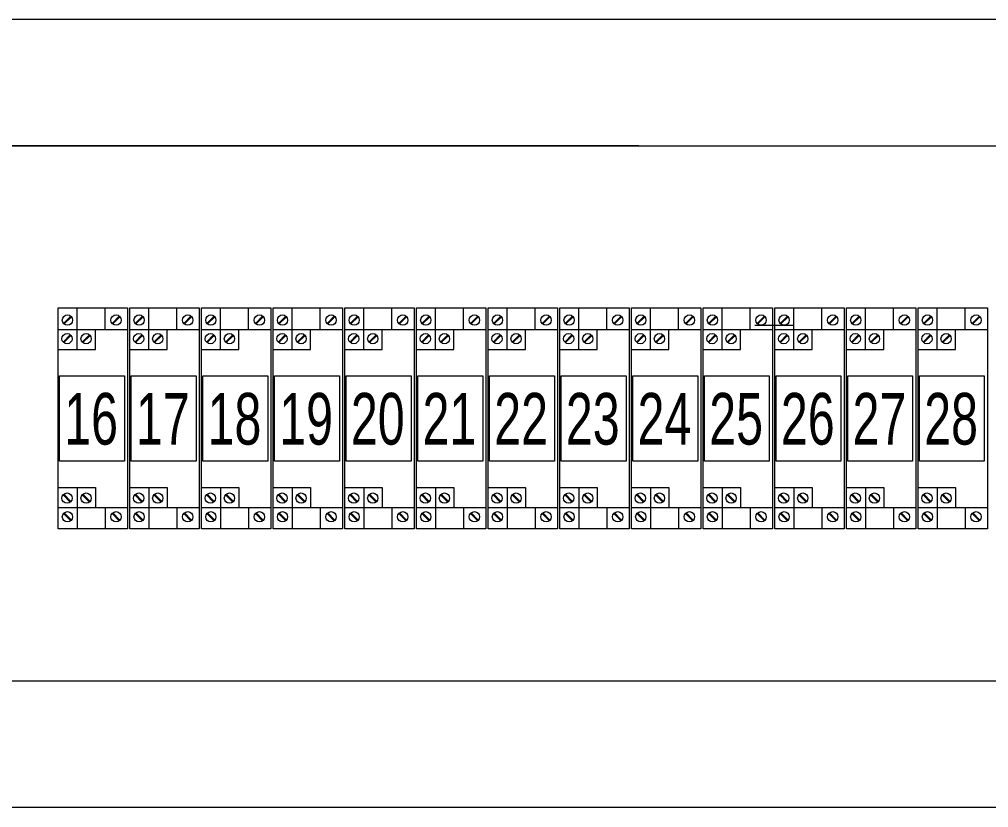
# Model space of a CAD drawing. Header units: millimetres. Extents: x 32721 to 103787, y 57624 to 127312.
# Drawn here: x 38642.2 to 38949.2, y 59215.7 to 59465.2 of the extents above; entities that cross this region are included whole.
import ezdxf

# ---------------------------------------------------------------- set-up
doc = ezdxf.new("R2010")
doc.units = ezdxf.units.MM
doc.header["$LTSCALE"] = 10
doc.layers.add('1轮廓实线层', color=7, linetype='Continuous', lineweight=18)
doc.layers.add('6文字层', color=3, linetype='Continuous', lineweight=18)
doc.styles.add('样式 1', font='SIMYOU.TTF', dxfattribs={"width": 0.75})

msp = doc.modelspace()

# ---------------------------------------------------------------- linework, layer by layer
at = {"layer": '1轮廓实线层'}
for p, q in [((38838.44, 59465.21), (38095.01, 59465.21)), ((39239.44, 59465.21), (38095.01, 59465.21)), ((38838.44, 59425.21), (38095.01, 59425.21)), ((38095.01, 59425.21), (39239.44, 59425.21)), ((39239.44, 59255.67), (38095.01, 59255.67)), ((39278.44, 59215.68), (38056.01, 59215.68))]:
    msp.add_line(p, q, dxfattribs=at)
at = {"layer": '1轮廓实线层', "lineweight": 13}
for p, q in [((38654.48, 59373.89), (38676.48, 59373.89)), ((38654.48, 59303.89), (38654.48, 59373.89)), ((38660.52, 59368.21), (38660.52, 59373.89)), ((38669.43, 59367.06), (38669.43, 59373.89)), ((38676.48, 59373.89), (38676.48, 59303.89)), ((38677.18, 59373.89), (38699.18, 59373.89)), ((38677.18, 59303.89), (38677.18, 59373.89)), ((38683.22, 59368.21), (38683.22, 59373.89)), ((38692.13, 59367.06), (38692.13, 59373.89)), ((38699.18, 59373.89), (38699.18, 59303.89)), ((38699.88, 59373.89), (38721.88, 59373.89)), ((38699.88, 59303.89), (38699.88, 59373.89)), ((38705.92, 59368.21), (38705.92, 59373.89)), ((38714.83, 59367.06), (38714.83, 59373.89)), ((38721.88, 59373.89), (38721.88, 59303.89)), ((38722.58, 59373.89), (38744.58, 59373.89)), ((38722.58, 59303.89), (38722.58, 59373.89)), ((38728.62, 59368.21), (38728.62, 59373.89)), ((38737.53, 59367.06), (38737.53, 59373.89)), ((38744.58, 59373.89), (38744.58, 59303.89)), ((38745.28, 59373.89), (38767.28, 59373.89)), ((38745.28, 59303.89), (38745.28, 59373.89)), ((38751.32, 59368.21), (38751.32, 59373.89)), ((38760.23, 59367.06), (38760.23, 59373.89)), ((38767.28, 59373.89), (38767.28, 59303.89)), ((38767.98, 59373.89), (38789.98, 59373.89)), ((38767.98, 59303.89), (38767.98, 59373.89)), ((38774.02, 59368.21), (38774.02, 59373.89)), ((38782.93, 59367.06), (38782.93, 59373.89)), ((38789.98, 59373.89), (38789.98, 59303.89)), ((38790.68, 59373.89), (38812.68, 59373.89)), ((38790.68, 59303.89), (38790.68, 59373.89)), ((38796.72, 59368.21), (38796.72, 59373.89)), ((38805.63, 59367.06), (38805.63, 59373.89)), ((38812.68, 59373.89), (38812.68, 59303.89)), ((38813.38, 59373.89), (38835.38, 59373.89)), ((38813.38, 59303.89), (38813.38, 59373.89)), ((38819.42, 59368.21), (38819.42, 59373.89)), ((38828.33, 59367.06), (38828.33, 59373.89)), ((38835.38, 59373.89), (38835.38, 59303.89)), ((38836.09, 59373.89), (38858.09, 59373.89)), ((38836.09, 59303.89), (38836.09, 59373.89)), ((38842.12, 59368.21), (38842.12, 59373.89)), ((38851.03, 59367.06), (38851.03, 59373.89)), ((38858.09, 59373.89), (38858.09, 59303.89)), ((38858.79, 59373.89), (38880.79, 59373.89)), ((38858.79, 59303.89), (38858.79, 59373.89)), ((38864.82, 59368.21), (38864.82, 59373.89)), ((38873.73, 59367.06), (38873.73, 59373.89)), ((38880.79, 59373.89), (38880.79, 59303.89)), ((38881.49, 59373.89), (38903.49, 59373.89)), ((38881.49, 59303.89), (38881.49, 59373.89)), ((38887.52, 59368.21), (38887.52, 59373.89)), ((38896.43, 59367.06), (38896.43, 59373.89)), ((38903.49, 59373.89), (38903.49, 59303.89)), ((38904.19, 59373.89), (38926.19, 59373.89)), ((38904.19, 59303.89), (38904.19, 59373.89)), ((38910.22, 59368.21), (38910.22, 59373.89)), ((38919.13, 59367.06), (38919.13, 59373.89)), ((38926.19, 59373.89), (38926.19, 59303.89)), ((38926.89, 59373.89), (38948.89, 59373.89)), ((38926.89, 59303.89), (38926.89, 59373.89)), ((38932.92, 59368.21), (38932.92, 59373.89)), ((38941.83, 59367.06), (38941.83, 59373.89)), ((38948.89, 59373.89), (38948.89, 59303.89)), ((38656.21, 59368.99), (38658.51, 59371.28)), ((38656.42, 59368.78), (38658.71, 59371.08)), ((38671.6, 59368.99), (38673.89, 59371.28)), ((38671.8, 59368.78), (38674.09, 59371.08)), ((38678.92, 59368.99), (38681.21, 59371.28)), ((38679.12, 59368.78), (38681.41, 59371.08)), ((38694.3, 59368.99), (38696.59, 59371.28)), ((38694.5, 59368.78), (38696.8, 59371.08)), ((38701.62, 59368.99), (38703.91, 59371.28)), ((38701.82, 59368.78), (38704.12, 59371.08)), ((38717, 59368.99), (38719.29, 59371.28)), ((38717.2, 59368.78), (38719.5, 59371.08)), ((38724.32, 59368.99), (38726.61, 59371.28)), ((38724.52, 59368.78), (38726.82, 59371.08)), ((38739.7, 59368.99), (38741.99, 59371.28)), ((38739.9, 59368.78), (38742.2, 59371.08)), ((38747.02, 59368.99), (38749.31, 59371.28)), ((38747.22, 59368.78), (38749.52, 59371.08)), ((38762.4, 59368.99), (38764.7, 59371.28)), ((38762.6, 59368.78), (38764.9, 59371.08)), ((38769.72, 59368.99), (38772.02, 59371.28)), ((38769.92, 59368.78), (38772.22, 59371.08)), ((38785.1, 59368.99), (38787.4, 59371.28)), ((38785.3, 59368.78), (38787.6, 59371.08)), ((38792.42, 59368.99), (38794.72, 59371.28)), ((38792.62, 59368.78), (38794.92, 59371.08)), ((38807.8, 59368.99), (38810.1, 59371.28)), ((38808, 59368.78), (38810.3, 59371.08)), ((38815.12, 59368.99), (38817.42, 59371.28)), ((38815.32, 59368.78), (38817.62, 59371.08)), ((38830.5, 59368.99), (38832.8, 59371.28)), ((38830.7, 59368.78), (38833, 59371.08)), ((38837.82, 59368.99), (38840.12, 59371.28)), ((38838.02, 59368.78), (38840.32, 59371.08)), ((38853.2, 59368.99), (38855.5, 59371.28)), ((38853.4, 59368.78), (38855.7, 59371.08)), ((38860.52, 59368.99), (38862.82, 59371.28)), ((38860.72, 59368.78), (38863.02, 59371.08)), ((38884.19, 59368.35), (38875.19, 59368.35)), ((38875.9, 59368.99), (38878.2, 59371.28)), ((38876.1, 59368.78), (38878.4, 59371.08)), ((38885.43, 59368.35), (38876.43, 59368.35)), ((38887.48, 59368.35), (38878.48, 59368.35)), ((38883.22, 59368.99), (38885.52, 59371.28)), ((38883.42, 59368.78), (38885.72, 59371.08)), ((38898.6, 59368.99), (38900.9, 59371.28)), ((38898.8, 59368.78), (38901.1, 59371.08)), ((38905.92, 59368.99), (38908.22, 59371.28)), ((38906.12, 59368.78), (38908.42, 59371.08)), ((38921.3, 59368.99), (38923.6, 59371.28)), ((38921.5, 59368.78), (38923.8, 59371.08)), ((38928.62, 59368.99), (38930.92, 59371.28)), ((38928.82, 59368.78), (38931.12, 59371.08)), ((38944, 59368.99), (38946.3, 59371.28)), ((38944.2, 59368.78), (38946.5, 59371.08)), ((38654.48, 59367.06), (38676.48, 59367.06)), ((38656.07, 59363.08), (38658.37, 59365.38)), ((38656.27, 59362.88), (38658.57, 59365.18)), ((38660.52, 59360.71), (38660.52, 59368.21)), ((38662.13, 59363.08), (38664.43, 59365.38)), ((38662.33, 59362.88), (38664.63, 59365.18)), ((38666.35, 59360.71), (38666.35, 59367.06)), ((38677.18, 59367.06), (38699.18, 59367.06)), ((38678.77, 59363.08), (38681.07, 59365.38)), ((38678.97, 59362.88), (38681.27, 59365.18)), ((38683.22, 59360.71), (38683.22, 59368.21)), ((38684.83, 59363.08), (38687.13, 59365.38)), ((38685.03, 59362.88), (38687.33, 59365.18)), ((38689.06, 59360.71), (38689.06, 59367.06)), ((38699.88, 59367.06), (38721.88, 59367.06)), ((38701.47, 59363.08), (38703.77, 59365.38)), ((38701.67, 59362.88), (38703.97, 59365.18)), ((38705.92, 59360.71), (38705.92, 59368.21)), ((38707.53, 59363.08), (38709.83, 59365.38)), ((38707.73, 59362.88), (38710.03, 59365.18)), ((38711.76, 59360.71), (38711.76, 59367.06)), ((38722.58, 59367.06), (38744.58, 59367.06)), ((38724.17, 59363.08), (38726.47, 59365.38)), ((38724.37, 59362.88), (38726.67, 59365.18)), ((38728.62, 59360.71), (38728.62, 59368.21)), ((38730.23, 59363.08), (38732.53, 59365.38)), ((38730.43, 59362.88), (38732.73, 59365.18)), ((38734.46, 59360.71), (38734.46, 59367.06)), ((38745.28, 59367.06), (38767.28, 59367.06)), ((38746.87, 59363.08), (38749.17, 59365.38)), ((38747.07, 59362.88), (38749.37, 59365.18)), ((38751.32, 59360.71), (38751.32, 59368.21)), ((38752.93, 59363.08), (38755.23, 59365.38)), ((38753.13, 59362.88), (38755.43, 59365.18)), ((38757.16, 59360.71), (38757.16, 59367.06)), ((38767.98, 59367.06), (38789.98, 59367.06)), ((38769.57, 59363.08), (38771.87, 59365.38)), ((38769.77, 59362.88), (38772.07, 59365.18)), ((38774.02, 59360.71), (38774.02, 59368.21)), ((38775.63, 59363.08), (38777.93, 59365.38)), ((38775.83, 59362.88), (38778.13, 59365.18)), ((38779.86, 59360.71), (38779.86, 59367.06)), ((38790.68, 59367.06), (38812.68, 59367.06)), ((38792.27, 59363.08), (38794.57, 59365.38)), ((38792.47, 59362.88), (38794.77, 59365.18)), ((38796.72, 59360.71), (38796.72, 59368.21)), ((38798.33, 59363.08), (38800.63, 59365.38)), ((38798.53, 59362.88), (38800.83, 59365.18)), ((38802.56, 59360.71), (38802.56, 59367.06)), ((38813.38, 59367.06), (38835.38, 59367.06)), ((38814.97, 59363.08), (38817.27, 59365.38)), ((38815.17, 59362.88), (38817.47, 59365.18)), ((38819.42, 59360.71), (38819.42, 59368.21)), ((38821.03, 59363.08), (38823.33, 59365.38)), ((38821.23, 59362.88), (38823.53, 59365.18)), ((38825.26, 59360.71), (38825.26, 59367.06)), ((38836.09, 59367.06), (38858.09, 59367.06)), ((38837.67, 59363.08), (38839.97, 59365.38)), ((38837.87, 59362.88), (38840.17, 59365.18)), ((38842.12, 59360.71), (38842.12, 59368.21)), ((38843.73, 59363.08), (38846.03, 59365.38)), ((38843.93, 59362.88), (38846.23, 59365.18)), ((38847.96, 59360.71), (38847.96, 59367.06)), ((38858.79, 59367.06), (38880.79, 59367.06)), ((38860.37, 59363.08), (38862.67, 59365.38)), ((38860.57, 59362.88), (38862.87, 59365.18)), ((38864.82, 59360.71), (38864.82, 59368.21)), ((38866.43, 59363.08), (38868.73, 59365.38)), ((38866.63, 59362.88), (38868.93, 59365.18)), ((38870.66, 59360.71), (38870.66, 59367.06)), ((38881.49, 59367.06), (38903.49, 59367.06)), ((38883.07, 59363.08), (38885.37, 59365.38)), ((38883.27, 59362.88), (38885.57, 59365.18)), ((38887.52, 59360.71), (38887.52, 59368.21)), ((38889.13, 59363.08), (38891.43, 59365.38)), ((38889.33, 59362.88), (38891.63, 59365.18)), ((38893.36, 59360.71), (38893.36, 59367.06)), ((38904.19, 59367.06), (38926.19, 59367.06)), ((38905.77, 59363.08), (38908.07, 59365.38)), ((38905.97, 59362.88), (38908.27, 59365.18)), ((38910.22, 59360.71), (38910.22, 59368.21)), ((38911.83, 59363.08), (38914.13, 59365.38)), ((38912.04, 59362.88), (38914.33, 59365.18)), ((38916.06, 59360.71), (38916.06, 59367.06)), ((38926.89, 59367.06), (38948.89, 59367.06)), ((38928.47, 59363.08), (38930.77, 59365.38)), ((38928.67, 59362.88), (38930.97, 59365.18)), ((38932.92, 59360.71), (38932.92, 59368.21)), ((38934.53, 59363.08), (38936.83, 59365.38)), ((38934.74, 59362.88), (38937.03, 59365.18)), ((38938.76, 59360.71), (38938.76, 59367.06)), ((38654.48, 59360.71), (38666.35, 59360.71)), ((38677.18, 59360.71), (38689.06, 59360.71)), ((38699.88, 59360.71), (38711.76, 59360.71)), ((38722.58, 59360.71), (38734.46, 59360.71)), ((38745.28, 59360.71), (38757.16, 59360.71)), ((38767.98, 59360.71), (38779.86, 59360.71)), ((38790.68, 59360.71), (38802.56, 59360.71)), ((38813.38, 59360.71), (38825.26, 59360.71)), ((38836.09, 59360.71), (38847.96, 59360.71)), ((38858.79, 59360.71), (38870.66, 59360.71)), ((38881.49, 59360.71), (38893.36, 59360.71)), ((38904.19, 59360.71), (38916.06, 59360.71)), ((38926.89, 59360.71), (38938.76, 59360.71)), ((38654.48, 59317.07), (38666.35, 59317.07)), ((38660.52, 59317.07), (38660.52, 59309.58)), ((38666.35, 59317.07), (38666.35, 59310.73)), ((38677.18, 59317.07), (38689.06, 59317.07)), ((38683.22, 59317.07), (38683.22, 59309.58)), ((38689.06, 59317.07), (38689.06, 59310.73)), ((38699.88, 59317.07), (38711.76, 59317.07)), ((38705.92, 59317.07), (38705.92, 59309.58)), ((38711.76, 59317.07), (38711.76, 59310.73)), ((38722.58, 59317.07), (38734.46, 59317.07)), ((38728.62, 59317.07), (38728.62, 59309.58)), ((38734.46, 59317.07), (38734.46, 59310.73)), ((38745.28, 59317.07), (38757.16, 59317.07)), ((38751.32, 59317.07), (38751.32, 59309.58)), ((38757.16, 59317.07), (38757.16, 59310.73)), ((38767.98, 59317.07), (38779.86, 59317.07)), ((38774.02, 59317.07), (38774.02, 59309.58)), ((38779.86, 59317.07), (38779.86, 59310.73)), ((38790.68, 59317.07), (38802.56, 59317.07)), ((38796.72, 59317.07), (38796.72, 59309.58)), ((38802.56, 59317.07), (38802.56, 59310.73)), ((38813.38, 59317.07), (38825.26, 59317.07)), ((38819.42, 59317.07), (38819.42, 59309.58)), ((38825.26, 59317.07), (38825.26, 59310.73)), ((38836.09, 59317.07), (38847.96, 59317.07)), ((38842.12, 59317.07), (38842.12, 59309.58)), ((38847.96, 59317.07), (38847.96, 59310.73)), ((38858.79, 59317.07), (38870.66, 59317.07)), ((38864.82, 59317.07), (38864.82, 59309.58)), ((38870.66, 59317.07), (38870.66, 59310.73)), ((38881.49, 59317.07), (38893.36, 59317.07)), ((38887.52, 59317.07), (38887.52, 59309.58)), ((38893.36, 59317.07), (38893.36, 59310.73)), ((38904.19, 59317.07), (38916.06, 59317.07)), ((38910.22, 59317.07), (38910.22, 59309.58)), ((38916.06, 59317.07), (38916.06, 59310.73)), ((38926.89, 59317.07), (38938.76, 59317.07)), ((38932.92, 59317.07), (38932.92, 59309.58)), ((38938.76, 59317.07), (38938.76, 59310.73)), ((38656.07, 59314.7), (38658.37, 59312.4)), ((38656.27, 59314.9), (38658.57, 59312.61)), ((38662.13, 59314.7), (38664.43, 59312.4)), ((38662.33, 59314.9), (38664.63, 59312.61)), ((38678.77, 59314.7), (38681.07, 59312.4)), ((38678.97, 59314.9), (38681.27, 59312.61)), ((38684.83, 59314.7), (38687.13, 59312.4)), ((38685.03, 59314.9), (38687.33, 59312.61)), ((38701.47, 59314.7), (38703.77, 59312.4)), ((38701.67, 59314.9), (38703.97, 59312.61)), ((38707.53, 59314.7), (38709.83, 59312.4)), ((38707.73, 59314.9), (38710.03, 59312.61)), ((38724.17, 59314.7), (38726.47, 59312.4)), ((38724.37, 59314.9), (38726.67, 59312.61)), ((38730.23, 59314.7), (38732.53, 59312.4)), ((38730.43, 59314.9), (38732.73, 59312.61)), ((38746.87, 59314.7), (38749.17, 59312.4)), ((38747.07, 59314.9), (38749.37, 59312.61)), ((38752.93, 59314.7), (38755.23, 59312.4)), ((38753.13, 59314.9), (38755.43, 59312.61)), ((38769.57, 59314.7), (38771.87, 59312.4)), ((38769.77, 59314.9), (38772.07, 59312.61)), ((38775.63, 59314.7), (38777.93, 59312.4)), ((38775.83, 59314.9), (38778.13, 59312.61)), ((38792.27, 59314.7), (38794.57, 59312.4)), ((38792.47, 59314.9), (38794.77, 59312.61)), ((38798.33, 59314.7), (38800.63, 59312.4)), ((38798.53, 59314.9), (38800.83, 59312.61)), ((38814.97, 59314.7), (38817.27, 59312.4)), ((38815.17, 59314.9), (38817.47, 59312.61)), ((38821.03, 59314.7), (38823.33, 59312.4)), ((38821.23, 59314.9), (38823.53, 59312.61)), ((38837.67, 59314.7), (38839.97, 59312.4)), ((38837.87, 59314.9), (38840.17, 59312.61)), ((38843.73, 59314.7), (38846.03, 59312.4)), ((38843.93, 59314.9), (38846.23, 59312.61)), ((38860.37, 59314.7), (38862.67, 59312.4)), ((38860.57, 59314.9), (38862.87, 59312.61)), ((38866.43, 59314.7), (38868.73, 59312.4)), ((38866.63, 59314.9), (38868.93, 59312.61)), ((38883.07, 59314.7), (38885.37, 59312.4)), ((38883.27, 59314.9), (38885.57, 59312.61)), ((38889.13, 59314.7), (38891.43, 59312.4)), ((38889.33, 59314.9), (38891.63, 59312.61)), ((38905.77, 59314.7), (38908.07, 59312.4)), ((38905.97, 59314.9), (38908.27, 59312.61)), ((38911.83, 59314.7), (38914.13, 59312.4)), ((38912.04, 59314.9), (38914.33, 59312.61)), ((38928.47, 59314.7), (38930.77, 59312.4)), ((38928.67, 59314.9), (38930.97, 59312.61)), ((38934.53, 59314.7), (38936.83, 59312.4)), ((38934.74, 59314.9), (38937.03, 59312.61)), ((38654.48, 59310.73), (38676.48, 59310.73)), ((38669.43, 59310.73), (38669.43, 59303.89)), ((38677.18, 59310.73), (38699.18, 59310.73)), ((38692.13, 59310.73), (38692.13, 59303.89)), ((38699.88, 59310.73), (38721.88, 59310.73)), ((38714.83, 59310.73), (38714.83, 59303.89)), ((38722.58, 59310.73), (38744.58, 59310.73)), ((38737.53, 59310.73), (38737.53, 59303.89)), ((38745.28, 59310.73), (38767.28, 59310.73)), ((38760.23, 59310.73), (38760.23, 59303.89)), ((38767.98, 59310.73), (38789.98, 59310.73)), ((38782.93, 59310.73), (38782.93, 59303.89)), ((38790.68, 59310.73), (38812.68, 59310.73)), ((38805.63, 59310.73), (38805.63, 59303.89)), ((38813.38, 59310.73), (38835.38, 59310.73)), ((38828.33, 59310.73), (38828.33, 59303.89)), ((38836.09, 59310.73), (38858.09, 59310.73)), ((38851.03, 59310.73), (38851.03, 59303.89)), ((38858.79, 59310.73), (38880.79, 59310.73)), ((38873.73, 59310.73), (38873.73, 59303.89)), ((38881.49, 59310.73), (38903.49, 59310.73)), ((38896.43, 59310.73), (38896.43, 59303.89)), ((38904.19, 59310.73), (38926.19, 59310.73)), ((38919.13, 59310.73), (38919.13, 59303.89)), ((38926.89, 59310.73), (38948.89, 59310.73)), ((38941.83, 59310.73), (38941.83, 59303.89)), ((38656.21, 59308.8), (38658.51, 59306.5)), ((38656.42, 59309), (38658.71, 59306.7)), ((38660.52, 59309.58), (38660.52, 59303.89)), ((38671.6, 59308.8), (38673.89, 59306.5)), ((38671.8, 59309), (38674.09, 59306.7)), ((38678.92, 59308.8), (38681.21, 59306.5)), ((38679.12, 59309), (38681.41, 59306.7)), ((38683.22, 59309.58), (38683.22, 59303.89)), ((38694.3, 59308.8), (38696.59, 59306.5)), ((38694.5, 59309), (38696.8, 59306.7)), ((38701.62, 59308.8), (38703.91, 59306.5)), ((38701.82, 59309), (38704.12, 59306.7)), ((38705.92, 59309.58), (38705.92, 59303.89)), ((38717, 59308.8), (38719.29, 59306.5)), ((38717.2, 59309), (38719.5, 59306.7)), ((38724.32, 59308.8), (38726.61, 59306.5)), ((38724.52, 59309), (38726.82, 59306.7)), ((38728.62, 59309.58), (38728.62, 59303.89)), ((38739.7, 59308.8), (38741.99, 59306.5)), ((38739.9, 59309), (38742.2, 59306.7)), ((38747.02, 59308.8), (38749.31, 59306.5)), ((38747.22, 59309), (38749.52, 59306.7)), ((38751.32, 59309.58), (38751.32, 59303.89)), ((38762.4, 59308.8), (38764.7, 59306.5)), ((38762.6, 59309), (38764.9, 59306.7)), ((38769.72, 59308.8), (38772.02, 59306.5)), ((38769.92, 59309), (38772.22, 59306.7)), ((38774.02, 59309.58), (38774.02, 59303.89)), ((38785.1, 59308.8), (38787.4, 59306.5)), ((38785.3, 59309), (38787.6, 59306.7)), ((38792.42, 59308.8), (38794.72, 59306.5)), ((38792.62, 59309), (38794.92, 59306.7)), ((38796.72, 59309.58), (38796.72, 59303.89)), ((38807.8, 59308.8), (38810.1, 59306.5)), ((38808, 59309), (38810.3, 59306.7)), ((38815.12, 59308.8), (38817.42, 59306.5)), ((38815.32, 59309), (38817.62, 59306.7)), ((38819.42, 59309.58), (38819.42, 59303.89)), ((38830.5, 59308.8), (38832.8, 59306.5)), ((38830.7, 59309), (38833, 59306.7)), ((38837.82, 59308.8), (38840.12, 59306.5)), ((38838.02, 59309), (38840.32, 59306.7)), ((38842.12, 59309.58), (38842.12, 59303.89)), ((38853.2, 59308.8), (38855.5, 59306.5)), ((38853.4, 59309), (38855.7, 59306.7)), ((38860.52, 59308.8), (38862.82, 59306.5)), ((38860.72, 59309), (38863.02, 59306.7)), ((38864.82, 59309.58), (38864.82, 59303.89)), ((38875.9, 59308.8), (38878.2, 59306.5)), ((38876.1, 59309), (38878.4, 59306.7)), ((38883.22, 59308.8), (38885.52, 59306.5)), ((38883.42, 59309), (38885.72, 59306.7)), ((38887.52, 59309.58), (38887.52, 59303.89)), ((38898.6, 59308.8), (38900.9, 59306.5)), ((38898.8, 59309), (38901.1, 59306.7)), ((38905.92, 59308.8), (38908.22, 59306.5)), ((38906.12, 59309), (38908.42, 59306.7)), ((38910.22, 59309.58), (38910.22, 59303.89)), ((38921.3, 59308.8), (38923.6, 59306.5)), ((38921.5, 59309), (38923.8, 59306.7)), ((38928.62, 59308.8), (38930.92, 59306.5)), ((38928.82, 59309), (38931.12, 59306.7)), ((38932.92, 59309.58), (38932.92, 59303.89)), ((38944, 59308.8), (38946.3, 59306.5)), ((38944.2, 59309), (38946.5, 59306.7)), ((38676.48, 59303.89), (38654.48, 59303.89)), ((38699.18, 59303.89), (38677.18, 59303.89)), ((38721.88, 59303.89), (38699.88, 59303.89)), ((38744.58, 59303.89), (38722.58, 59303.89)), ((38767.28, 59303.89), (38745.28, 59303.89)), ((38789.98, 59303.89), (38767.98, 59303.89)), ((38812.68, 59303.89), (38790.68, 59303.89)), ((38835.38, 59303.89), (38813.38, 59303.89)), ((38858.09, 59303.89), (38836.09, 59303.89)), ((38880.79, 59303.89), (38858.79, 59303.89)), ((38903.49, 59303.89), (38881.49, 59303.89)), ((38926.19, 59303.89), (38904.19, 59303.89)), ((38948.89, 59303.89), (38926.89, 59303.89))]:
    msp.add_line(p, q, dxfattribs=at)
for points in [[(38654.97, 59352.41), (38675.48, 59352.41), (38675.48, 59325.38), (38654.97, 59325.38)], [(38677.67, 59352.41), (38698.18, 59352.41), (38698.18, 59325.38), (38677.67, 59325.38)], [(38700.37, 59352.41), (38720.88, 59352.41), (38720.88, 59325.38), (38700.37, 59325.38)], [(38723.07, 59352.41), (38743.58, 59352.41), (38743.58, 59325.38), (38723.07, 59325.38)], [(38745.77, 59352.41), (38766.28, 59352.41), (38766.28, 59325.38), (38745.77, 59325.38)], [(38768.47, 59352.41), (38788.98, 59352.41), (38788.98, 59325.38), (38768.47, 59325.38)], [(38791.17, 59352.41), (38811.68, 59352.41), (38811.68, 59325.38), (38791.17, 59325.38)], [(38813.87, 59352.41), (38834.38, 59352.41), (38834.38, 59325.38), (38813.87, 59325.38)], [(38836.57, 59352.41), (38857.08, 59352.41), (38857.08, 59325.38), (38836.57, 59325.38)], [(38859.27, 59352.41), (38879.78, 59352.41), (38879.78, 59325.38), (38859.27, 59325.38)], [(38881.97, 59352.41), (38902.48, 59352.41), (38902.48, 59325.38), (38881.97, 59325.38)], [(38904.67, 59352.41), (38925.18, 59352.41), (38925.18, 59325.38), (38904.67, 59325.38)], [(38927.37, 59352.41), (38947.88, 59352.41), (38947.88, 59325.38), (38927.37, 59325.38)]]:
    msp.add_lwpolyline(points, close=True, dxfattribs=at)
for centre in [(38657.46, 59370.03), (38672.84, 59370.03), (38680.16, 59370.03), (38695.55, 59370.03), (38702.87, 59370.03), (38718.25, 59370.03), (38725.57, 59370.03), (38740.95, 59370.03), (38748.27, 59370.03), (38763.65, 59370.03), (38770.97, 59370.03), (38786.35, 59370.03), (38793.67, 59370.03), (38809.05, 59370.03), (38816.37, 59370.03), (38831.75, 59370.03), (38839.07, 59370.03), (38854.45, 59370.03), (38861.77, 59370.03), (38877.15, 59370.03), (38884.47, 59370.03), (38899.85, 59370.03), (38907.17, 59370.03), (38922.55, 59370.03), (38929.87, 59370.03), (38945.25, 59370.03), (38657.32, 59364.13), (38663.38, 59364.13), (38680.02, 59364.13), (38686.08, 59364.13), (38702.72, 59364.13), (38708.78, 59364.13), (38725.42, 59364.13), (38731.48, 59364.13), (38748.12, 59364.13), (38754.18, 59364.13), (38770.82, 59364.13), (38776.88, 59364.13), (38793.52, 59364.13), (38799.58, 59364.13), (38816.22, 59364.13), (38822.28, 59364.13), (38838.92, 59364.13), (38844.98, 59364.13), (38861.62, 59364.13), (38867.68, 59364.13), (38884.32, 59364.13), (38890.38, 59364.13), (38907.02, 59364.13), (38913.08, 59364.13), (38929.72, 59364.13), (38935.78, 59364.13), (38657.32, 59313.65), (38663.38, 59313.65), (38680.02, 59313.65), (38686.08, 59313.65), (38702.72, 59313.65), (38708.78, 59313.65), (38725.42, 59313.65), (38731.48, 59313.65), (38748.12, 59313.65), (38754.18, 59313.65), (38770.82, 59313.65), (38776.88, 59313.65), (38793.52, 59313.65), (38799.58, 59313.65), (38816.22, 59313.65), (38822.28, 59313.65), (38838.92, 59313.65), (38844.98, 59313.65), (38861.62, 59313.65), (38867.68, 59313.65), (38884.32, 59313.65), (38890.38, 59313.65), (38907.02, 59313.65), (38913.08, 59313.65), (38929.72, 59313.65), (38935.78, 59313.65), (38657.46, 59307.75), (38672.84, 59307.75), (38680.16, 59307.75), (38695.55, 59307.75), (38702.87, 59307.75), (38718.25, 59307.75), (38725.57, 59307.75), (38740.95, 59307.75), (38748.27, 59307.75), (38763.65, 59307.75), (38770.97, 59307.75), (38786.35, 59307.75), (38793.67, 59307.75), (38809.05, 59307.75), (38816.37, 59307.75), (38831.75, 59307.75), (38839.07, 59307.75), (38854.45, 59307.75), (38861.77, 59307.75), (38877.15, 59307.75), (38884.47, 59307.75), (38899.85, 59307.75), (38907.17, 59307.75), (38922.55, 59307.75), (38929.87, 59307.75), (38945.25, 59307.75)]:
    msp.add_circle(centre, 1.63, dxfattribs=at)

# ---------------------------------------------------------------- texts
at = {"layer": '6文字层', "style": '样式 1', "width": 0.7}
for s, p in [('16', (38656.44, 59330.6)), ('17', (38679.14, 59330.6)), ('18', (38701.84, 59330.6)), ('19', (38724.54, 59330.6)), ('20', (38747.24, 59330.6)), ('21', (38769.94, 59330.6)), ('22', (38792.64, 59330.6)), ('23', (38815.34, 59330.6)), ('24', (38838.04, 59330.6)), ('25', (38860.74, 59330.6)), ('26', (38883.44, 59330.6)), ('27', (38906.14, 59330.6)), ('28', (38928.84, 59330.6))]:
    msp.add_text(s, height=16.361, dxfattribs=at).set_placement(p)

doc.saveas('drawing.dxf')
